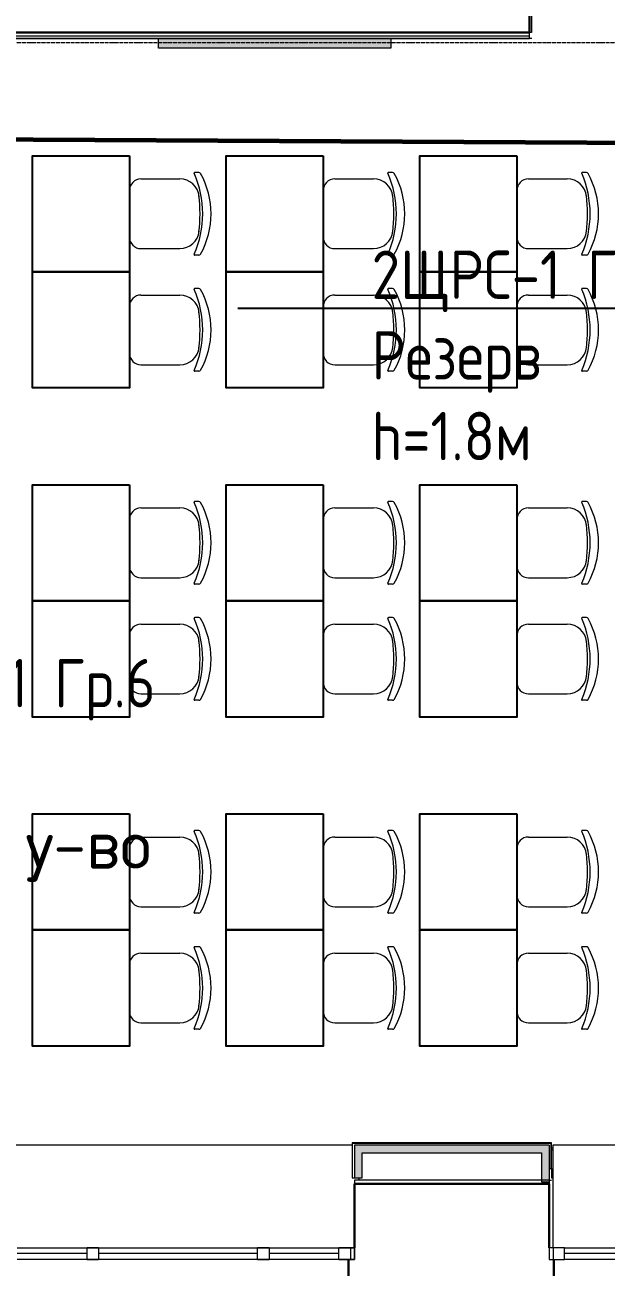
# Model space of a CAD drawing. Header units: millimetres. Extents: x -32 to 417638015, y -35 to 175284279.
# Drawn here: x 416896760 to 416899760, y 175233668 to 175240086 of the extents above; entities that cross this region are included whole.
import ezdxf
from ezdxf import colors
from ezdxf.entities.mleader import LeaderData, LeaderLine
from ezdxf.math import Vec2, Vec3

# ---------------------------------------------------------------- set-up
doc = ezdxf.new("R2010")
doc.units = ezdxf.units.MM
doc.linetypes.add('ADSK_Линия сетки', pattern=[25, 20, -2.5, 0, -2.5])
for name, color, linetype, lineweight in [('_ Окна', 7, 'Continuous', 9), ('_ЭМ_гофра', 5, 'Continuous', 60), ('_ЭМ_ТХобщее_слой', 7, 'Continuous', 30), ('Окна', 7, 'Continuous', 9), ('Оси', 253, 'Continuous', 9), ('Перекрытие', 7, 'Continuous', 18), ('Стены внутренние', 7, 'Continuous', 18), ('Стены наружные', 7, 'Continuous', 18), ('Стены несущие', 7, 'Continuous', 30), ('Стены отделка', 7, 'Continuous', 30), ('Стены штриховка', 7, 'Continuous', 9), ('ТХ', 5, 'Continuous', 0), ('ШТРИХОВКА', 252, 'Continuous', 15)]:
    doc.layers.add(name, color=color, linetype=linetype, lineweight=lineweight)
doc.layers.add('_ЭМ_Надписи', color=7, linetype='Continuous')
doc.layers.add('ЭОМ_Лотки рабочие', color=5, linetype='Continuous')
doc.styles.add('ЭОМ', font='isocpeur.ttf', dxfattribs={"width": 0.85, "height": 250})

# ---------------------------------------------------------------- blocks, each defined once
blk = doc.blocks.new('Стул ученич штабелир №5-7')
at = {"color": 0, "linetype": 'ByBlock', "lineweight": -2}
for p, q in [((-120.064222017827, -6.874120663269423e-05), (120.064222017827, 6.874120663269423e-05)), ((-120.0642220180016, -6.874130849610083e-05), (120.0642220177106, 6.874110476928763e-05)), ((-179.935777982173, -59.99993125879337), (-179.935777982173, -260.3112319844695)), ((-179.9357779823476, -59.99993125888795), (-179.9357779823476, -260.3112319845714)), ((180.064222017827, -59.99993125879337), (180.064222017827, -260.3112319844695)), ((180.0642220177106, -59.99993125888795), (180.0642220177106, -260.3112319845714)), ((-213.4357779821148, -359.0004116515302), (-213.4357779821148, -337.3406056039639)), ((-213.4357779822894, -359.0004116516247), (-213.4357779822894, -337.3406056040585)), ((213.564222017827, -359.0004116515302), (213.564222017827, -337.3406056039639)), ((213.5642220176524, -359.0004116516247), (213.5642220176524, -337.3406056040585))]:
    blk.add_line(p, q, dxfattribs=at)
for centre, radius, start, end in [((-119.9357779822312, -59.99993125879337), 60.00000000000227, 90, 180), ((-119.9357779823476, -59.99993125885157), 59.99999999995964, 90, 180), ((120.0642220178852, -59.99993125879337), 60.00000000000227, 0, 90), ((120.0642220177106, -59.99993125885157), 59.99999999995964, 0, 90), ((-79.93577798217302, -260.3112319844549), 100.0000000000176, 180, 264.2584419996841), ((-79.93577798234764, -260.3112319845568), 100.0000000000176, 180, 264.2584419996841), ((80.06422201782698, -260.3112319844549), 100.0000000000176, 275.7415580003159, 0), ((80.06422201765236, -260.3112319845568), 100.0000000000176, 275.7415580003159, 0), ((-210.435777982173, -337.3406056039494), 2.999999999983853, 63.89783268162118, 180), ((-210.4357779823476, -337.340605604044), 2.999999999983853, 63.89783268162118, 180), ((-203.435777982173, -359.0004116515447), 9.999999999989248, 180, 238.068250632605), ((-203.4357779823476, -359.0004116516466), 9.999999999989248, 180, 238.068250632605), ((0.06422201782697812, 142.3201924452005), 520.8201237039044, 246.3195110063149, 293.6804889936851), ((0.06422201765235513, 142.3201924450987), 520.8201237039044, 246.3195110063149, 293.6804889936851), ((0.06422201782697812, 9.04909030158342), 430.5490215606072, 240.9916647866204, 299.0083352133797), ((0.06422201765235513, 9.049090301488832), 430.5490215606072, 240.9916647866204, 299.0083352133797), ((0.06422201782697812, 435.5341415462426), 800.3966485555333, 263.2469772545854, 276.7530227454146), ((0.06422201765235513, 435.5341415461407), 800.3966485555333, 263.2469772545854, 276.7530227454146), ((203.564222017827, -359.0004116515447), 9.999999999989248, 301.931749367395, 0), ((203.5642220176524, -359.0004116516466), 9.999999999989248, 301.931749367395, 0), ((210.564222017827, -337.3406056039494), 2.999999999983853, 0, 116.1021673183788), ((210.5642220176524, -337.340605604044), 2.999999999983853, 0, 116.1021673183788)]:
    blk.add_arc(centre, radius, start, end, dxfattribs=at)
blk = doc.blocks.new('Тх 2 этаж')
at = {"lineweight": 0, "true_color": 0x939598}
h = blk.add_hatch(color=252, dxfattribs=at)
h.dxf.hatch_style = 1
h.paths.add_polyline_path([(19198.37958779768, 6329.165966294939), (19198.37958779768, 6279.165966294939), (17998.37958779768, 6279.165966294939), (17998.37958779768, 6329.165966294939)])
at = {"color": 252, "lineweight": 0, "true_color": 0x939598}
blk.add_lwpolyline([(19198.37958779768, 6329.165966294939), (19198.37958779768, 6279.165966294939), (17998.37958779768, 6279.165966294939), (17998.37958779768, 6329.165966294939), (19198.37958779768, 6329.165966294939)], dxfattribs=at)
at = {"color": 252, "true_color": 0x939598}
for points in [[(17848.37958779733, 5723.755234011158), (17848.37958779733, 5123.755234011158), (17348.37958779722, 5123.755234011158), (17348.37958779722, 5723.755234011158)], [(18848.3795877978, 5723.755234011158), (18848.3795877978, 5123.755234011158), (18348.37958779768, 5123.755234011158), (18348.37958779768, 5723.755234011158)], [(19848.3795877978, 5723.755234011158), (19848.3795877978, 5123.755234011158), (19348.37958779768, 5123.755234011158), (19348.37958779768, 5723.755234011158)], [(17848.37958779733, 5123.755234010692), (17848.37958779733, 4523.755234010692), (17348.37958779722, 4523.755234010692), (17348.37958779722, 5123.755234010692)], [(18848.3795877978, 5123.755234010692), (18848.3795877978, 4523.755234010692), (18348.37958779768, 4523.755234010692), (18348.37958779768, 5123.755234010692)], [(19848.3795877978, 5123.755234010692), (19848.3795877978, 4523.755234010692), (19348.37958779768, 4523.755234010692), (19348.37958779768, 5123.755234010692)], [(17848.37958779733, 4023.755234010692), (17848.37958779733, 3423.755234010692), (17348.37958779722, 3423.755234010692), (17348.37958779722, 4023.755234010692)], [(18848.3795877978, 4023.755234010692), (18848.3795877978, 3423.755234010692), (18348.37958779768, 3423.755234010692), (18348.37958779768, 4023.755234010692)], [(19848.3795877978, 4023.755234010692), (19848.3795877978, 3423.755234010692), (19348.37958779768, 3423.755234010692), (19348.37958779768, 4023.755234010692)], [(17848.37958779733, 3423.755234010227), (17848.37958779733, 2823.755234010227), (17348.37958779722, 2823.755234010227), (17348.37958779722, 3423.755234010227)], [(18848.3795877978, 3423.755234010227), (18848.3795877978, 2823.755234010227), (18348.37958779768, 2823.755234010227), (18348.37958779768, 3423.755234010227)], [(19848.3795877978, 3423.755234010227), (19848.3795877978, 2823.755234010227), (19348.37958779768, 2823.755234010227), (19348.37958779768, 3423.755234010227)], [(17848.37958779733, 2323.755234010227), (17848.37958779733, 1723.755234010227), (17348.37958779722, 1723.755234010227), (17348.37958779722, 2323.755234010227)], [(18848.3795877978, 2323.755234010227), (18848.3795877978, 1723.755234010227), (18348.37958779768, 1723.755234010227), (18348.37958779768, 2323.755234010227)], [(19848.3795877978, 2323.755234010227), (19848.3795877978, 1723.755234010227), (19348.37958779768, 1723.755234010227), (19348.37958779768, 2323.755234010227)], [(17848.37958779733, 1723.755234009761), (17848.37958779733, 1123.755234009761), (17348.37958779722, 1123.755234009761), (17348.37958779722, 1723.755234009761)], [(18848.3795877978, 1723.755234009761), (18848.3795877978, 1123.755234009761), (18348.37958779768, 1123.755234009761), (18348.37958779768, 1723.755234009761)], [(19848.3795877978, 1723.755234009761), (19848.3795877978, 1123.755234009761), (19348.37958779768, 1123.755234009761), (19348.37958779768, 1723.755234009761)]]:
    blk.add_lwpolyline(points, close=True, dxfattribs=at)
at = {"layer": 'ТХ', "color": 252, "lineweight": 0, "true_color": 0x939598, "rotation": 90}
for p in [(17848.37958779733, 5423.755234011624), (18848.37958779733, 5423.755234011624), (19848.3795877978, 5423.755234011624), (17848.37958779733, 4823.755234010692), (18848.37958779733, 4823.755234010692), (19848.3795877978, 4823.755234010692), (17848.37958779733, 3723.755234010692), (18848.37958779733, 3723.755234010692), (19848.3795877978, 3723.755234010692), (17848.37958779733, 3123.755234010227), (18848.37958779733, 3123.755234010227), (19848.3795877978, 3123.755234010227), (17848.37958779733, 2023.755234010227), (18848.37958779733, 2023.755234010227), (19848.3795877978, 2023.755234010227), (17848.37958779733, 1423.755234009761), (18848.37958779733, 1423.755234009761), (19848.3795877978, 1423.755234009761)]:
    blk.add_blockref('Стул ученич штабелир №5-7', p, dxfattribs=at)
blk = doc.blocks.new('План 2 этажа')
at = {"layer": 'Стены внутренние'}
for points in [[(13360.49646127177, 2768.931186210667), (13360.49646127177, 2936.931186210698), (13320.49646127172, 2936.931186210698), (13320.49646127172, 2768.931186210667)], [(13956.3810529043, 2896.931186210698), (14325.50096293236, 2896.931186210698), (14325.50096293236, 2936.931186210698), (13360.49646127177, 2936.931186210698), (13360.49646127177, 2896.931186210698), (13432.9388809774, 2896.931186210698)], [(14285.50096293236, 2746.931186210629), (14325.50096293236, 2746.931186210629), (14325.50096293236, 2896.931186210698), (14285.50096293236, 2896.931186210698)]]:
    blk.add_hatch(color=8, dxfattribs=at).paths.add_polyline_path(points)
at = {"layer": '_ Окна', "color": 8}
for p, q in [((11940.49646127172, 2376.93118620968), (11580.49646127172, 2376.931186209682)), ((12820.49646127172, 2376.931186209677), (12000.49646127172, 2376.93118620968)), ((13240.49646127172, 2376.931186209676), (12880.49646127172, 2376.931186209677)), ((13300.49646127172, 2406.931186209661), (13300.49646127172, 2346.931186209661)), ((14345.50096293231, 2406.931186209653), (14345.50096293231, 2346.931186209654)), ((14765.50096293231, 2376.931186209673), (14405.50096293231, 2376.931186209674))]:
    blk.add_line(p, q, dxfattribs=at)
at = {"layer": '_ Окна', "color": 8, "lineweight": 18}
for p, q in [((11940.49646127172, 2346.931186209661), (11940.49646127172, 2406.931186209661)), ((11940.49646127172, 2406.931186209661), (12000.49646127172, 2406.931186209661)), ((12000.49646127172, 2406.931186209661), (12000.49646127172, 2346.931186209661)), ((12820.49646127172, 2346.931186209661), (12820.49646127172, 2406.931186209661)), ((12820.49646127172, 2406.931186209661), (12880.49646127172, 2406.931186209661)), ((12880.49646127172, 2406.931186209661), (12880.49646127172, 2346.931186209661)), ((13240.49646127172, 2346.931186209661), (13240.49646127172, 2406.931186209661)), ((13240.49646127172, 2406.931186209661), (13320.49646127172, 2406.931186209661)), ((13320.49646127172, 2406.931186209661), (13320.49646127172, 2346.931186209661)), ((14405.50096293231, 2406.931186209653), (14325.50096293231, 2406.931186209653)), ((14325.50096293231, 2406.931186209653), (14325.50096293231, 2346.931186209654)), ((14405.50096293231, 2346.931186209654), (14405.50096293231, 2406.931186209653)), ((12000.49646127172, 2346.931186209661), (11940.49646127172, 2346.931186209661)), ((12880.49646127172, 2346.931186209661), (12820.49646127172, 2346.931186209661)), ((13320.49646127172, 2346.931186209661), (13240.49646127172, 2346.931186209661)), ((14325.50096293231, 2346.931186209654), (14405.50096293231, 2346.931186209654))]:
    blk.add_line(p, q, dxfattribs=at)
at = {"layer": 'Окна', "color": 8}
for p, q in [((11580.49646127172, 2406.931186209757), (11940.49646127172, 2406.931186209756)), ((12000.49646127172, 2406.931186209661), (11940.49646127172, 2406.931186209661)), ((12000.49646127172, 2406.931186209756), (12820.49646127172, 2406.931186209753)), ((12880.49646127172, 2406.931186209661), (12820.49646127172, 2406.931186209661)), ((12880.49646127172, 2406.931186209753), (13240.49646127172, 2406.931186209752)), ((13320.49646127172, 2406.931186209661), (13240.49646127172, 2406.931186209661)), ((13320.49646127172, 2346.931186209661), (13320.49646127172, 2406.931186209661)), ((14405.50096293231, 2406.931186209653), (14325.50096293231, 2406.931186209653)), ((14325.50096293231, 2406.931186209653), (14325.50096293231, 2346.931186209654)), ((14405.50096293231, 2406.93118620975), (14765.50096293231, 2406.931186209748)), ((11940.49646127172, 2346.931186209668), (11580.49646127172, 2346.931186209669)), ((11940.49646127172, 2346.931186209661), (12000.49646127172, 2346.931186209661)), ((12820.49646127172, 2346.931186209665), (12000.49646127172, 2346.931186209667)), ((12820.49646127172, 2346.931186209661), (12880.49646127172, 2346.931186209661)), ((13240.49646127172, 2346.931186209663), (12880.49646127172, 2346.931186209665)), ((13240.49646127172, 2346.931186209661), (13320.49646127172, 2346.931186209661)), ((14325.50096293231, 2346.931186209654), (14405.50096293231, 2346.931186209654)), ((14765.50096293231, 2346.931186209661), (14405.50096293231, 2346.931186209662))]:
    blk.add_line(p, q, dxfattribs=at)
at = {"layer": 'Оси', "color": 8, "linetype": 'ADSK_Линия сетки'}
blk.add_line((-9428.371165078948, 8633.699590409724), (56691.21025106532, 8633.69959040951), dxfattribs=at)
at = {"layer": 'Перекрытие', "color": 8}
for p, q in [((14234.55492487858, 8996.341918495888), (14234.55492487858, 8686.341918495913)), ((14234.55492487858, 8686.341918495913), (14224.55492487858, 8686.341918495913)), ((13308.4964612716, 2936.931186210705), (8707.496877362544, 2936.931186210751)), ((16612.55492487864, 2936.931186210672), (14345.36477042944, 2936.931186210694)), ((14345.36477042944, 2936.931186210694), (14345.36477042938, 2406.931186209668)), ((13345.3670962649, 2756.931186210667), (13345.3670962649, 2768.931186210665))]:
    blk.add_line(p, q, dxfattribs=at)
at = {"layer": 'Стены внутренние', "color": 8}
for p, q in [((14337.5009629323, 2922.773018467024), (14345.36477042938, 2922.773018467024)), ((14345.36477042944, 2910.773018467024), (14337.5009629323, 2910.773018467024)), ((14325.5009629323, 2756.931186210641), (14337.5009629323, 2756.931186210641))]:
    blk.add_line(p, q, dxfattribs=at)
at = {"layer": 'Стены наружные', "color": 8}
for p, q in [((14337.5009629323, 2816.931186210641), (14337.5009629323, 2768.931186210641)), ((14337.5009629323, 2768.931186210641), (14345.36477042938, 2768.931186210641))]:
    blk.add_line(p, q, dxfattribs=at)
at = {"layer": 'Стены несущие', "color": 8}
for p, q in [((14224.55492487858, 8686.34191849592), (14224.55492487858, 8996.341918495891)), ((14224.55492487858, 8686.34191849592), (9005.817790606176, 8686.34191849592)), ((13320.49646127166, 2736.931186210665), (13320.49646127166, 2406.93118620965)), ((14325.5009629323, 2736.931186210665), (13320.49646127166, 2736.931186210665)), ((14325.5009629323, 2406.93118620965), (14325.5009629323, 2736.931186210665)), ((13290.49646127172, 2346.931186209679), (13290.49646127172, 2226.931186210678)), ((14350.50096293236, 2226.931186210609), (14350.50096293236, 2346.931186209679))]:
    blk.add_line(p, q, dxfattribs=at)
at = {"layer": 'Стены отделка', "color": 8, "lineweight": 9}
for p, q in [((14224.55492487858, 8654.341918495858), (14224.55492487858, 8686.34191849592)), ((9551.955205440463, 8654.341918495928), (14224.55492487858, 8654.341918495858)), ((13308.49646127166, 2948.931186210756), (13308.49646127166, 2768.931186210658)), ((14335.50096293236, 2948.931186210756), (13310.49646127172, 2948.931186210756)), ((14325.5009629323, 2936.931186210691), (13320.49646127166, 2936.931186210691)), ((13320.49646127166, 2936.931186210691), (13320.49646127166, 2768.931186210658)), ((13360.49646127172, 2896.931186210698), (14285.50096293236, 2896.931186210698)), ((13360.49646127172, 2768.931186210658), (13360.49646127172, 2896.931186210698)), ((14285.50096293236, 2896.931186210698), (14285.50096293236, 2746.931186210629)), ((14325.5009629323, 2936.93118621076), (14325.5009629323, 2736.931186210665)), ((14337.5009629323, 2816.931186210647), (14337.5009629323, 2946.931186210722)), ((13308.49646127166, 2768.931186210658), (13360.49646127172, 2768.931186210658)), ((14325.5009629323, 2816.931186210647), (14337.5009629323, 2816.931186210647)), ((14325.5009629323, 2756.931186210662), (13320.49646127166, 2756.931186210662)), ((13320.49646127166, 2756.931186210662), (13320.49646127166, 2736.931186210665)), ((14285.50096293236, 2746.931186210629), (14325.5009629323, 2746.931186210629)), ((14325.5009629323, 2736.931186210665), (14325.5009629323, 2736.931186210665))]:
    blk.add_line(p, q, dxfattribs=at)
at = {"layer": 'Стены штриховка', "color": 8}
for p, q in [((14224.55492487858, 8666.341918495924), (10545.81779060618, 8666.341918495924)), ((8936.955205440405, 8656.341918495891), (14236.55492487858, 8656.341918495891)), ((13310.49646127172, 2948.931186210756), (13308.49646127166, 2948.931186210756)), ((13308.49646127166, 2946.931186210791), (14337.5009629323, 2946.931186210722)), ((13310.49646127172, 2768.931186210658), (13310.49646127172, 2948.931186210756)), ((14335.50096293236, 2816.931186210647), (14335.50096293236, 2948.931186210756)), ((14337.5009629323, 2948.931186210756), (14335.50096293236, 2948.931186210756)), ((14337.5009629323, 2946.931186210722), (14337.5009629323, 2948.931186210756))]:
    blk.add_line(p, q, dxfattribs=at)
at = {"layer": 'ЭОМ_Лотки рабочие'}
blk.add_blockref('Тх 2 этаж', (-5689.424382357276, 2325.175952200887), dxfattribs=at)
blk = doc.blocks.new('_ЭМ_ТХ2_2ЭТАЖнов')
at = {"layer": 'ТХ', "color": 252, "lineweight": 0, "true_color": 0x939598, "rotation": 90}
for p in [(17973.03247934827, 7415.231595802819), (18973.03247934827, 7415.231595802819), (19973.03247934874, 7415.231595802819), (17973.03247934827, 6815.231595801888), (18973.03247934827, 6815.231595801888), (19973.03247934874, 6815.231595801888), (17973.03247934827, 5715.231595801888), (18973.03247934827, 5715.231595801888), (19973.03247934874, 5715.231595801888), (17973.03247934827, 5115.231595801422), (18973.03247934827, 5115.231595801422), (19973.03247934874, 5115.231595801422), (17973.03247934827, 4015.231595801422), (18973.03247934827, 4015.231595801422), (19973.03247934874, 4015.231595801422), (17973.03247934827, 3415.231595800957), (18973.03247934827, 3415.231595800957), (19973.03247934874, 3415.231595800957)]:
    blk.add_blockref('Стул ученич штабелир №5-7', p, dxfattribs=at)

msp = doc.modelspace()

# ---------------------------------------------------------------- block references
at = {"layer": 'ШТРИХОВКА'}
msp.add_blockref('План 2 этажа', (416885140.0062945, 175231360.8653707), dxfattribs=at)

# ---------------------------------------------------------------- next in the draw order: linework, layer by layer
at = {"layer": '_ЭМ_гофра', "linetype": 'ByBlock'}
msp.add_lwpolyline([(416893944.1456883, 175235078.8113653), (416893944.1456883, 175239508.5137748), (416901565.0612194, 175239467.6707519), (416901561.9651892, 175239105.964621), (416901752.5612194, 175239105.964621)], dxfattribs=at)

# ---------------------------------------------------------------- next in the draw order: block references
at = {"layer": '_ЭМ_ТХобщее_слой', "lineweight": 50}
msp.add_blockref('_ЭМ_ТХ2_2ЭТАЖнов', (416879325.9290206, 175231694.5649611), dxfattribs=at)

# ---------------------------------------------------------------- next in the draw order: leaders
at = {"layer": '_ЭМ_Надписи', "color": 7, "ltscale": 5}
ml = msp.add_multileader_mtext('Standard', dxfattribs=at)
ml.set_content('{\\fGOST Common|b0|i0|c204|p34;\\W0.9;\\C256;2ЩРС-1\\fISOCPEUR|b0|i0|c204|p34;\\W0.85; Гр.6 Резерв\\P\\fGOST Common|b0|i0|c0|p34;\\W0.9;h=\\fGOST Common|b0|i0|c204|p34;1\\fGOST Common|b0|i0|c0|p34;.\\fGOST Common|b0|i0|c204|p34;8м}', color=1, style='ЭОМ')
ml.set_leader_properties()
ml.build(insert=Vec2(0, 0))
ml.multileader.update_dxf_attribs({"text_left_attachment_type": 6, "text_right_attachment_type": 6, "dogleg_length": 0, "arrow_head_size": 200})
ctx = ml.context
ctx.base_point, ctx.char_height, ctx.arrow_head_size, ctx.landing_gap_size, ctx.plane_origin = Vec3(416897382.7755607, 175242194.2641882, -64.26463315267222), 250, 200, 0, Vec3(416873013.6848166, 175255903.2561277, -64.26463315267222)
ctx.left_attachment, ctx.right_attachment = 6, 6
notes = []
notes.append((ctx, [(0, (1, 1, 0), (416897382.7755607, 175242194.2641882, -64.26463315267222), (1, 0), 0, [(0, [(416895832.1489204, 175239994.5649611, -64.26463315267222)], 0, [])])]))
ctx.mtext.insert, ctx.mtext.width, ctx.mtext.defined_height, ctx.mtext.flow_direction = Vec3(416897382.7755607, 175242494.2641882, -64.26463315267222), 2273.287500041229, 545.6159617257083, 5
ml = msp.add_multileader_mtext('Standard', dxfattribs=at)
ml.set_content('{\\fGOST Common|b0|i0|c204|p34;\\W0.9;\\C256;2ЩРС-1\\fISOCPEUR|b0|i0|c204|p34;\\W0.85; Гр.6 Резерв\\P\\fGOST Common|b0|i0|c0|p34;\\W0.9;h=\\fGOST Common|b0|i0|c204|p34;1\\fGOST Common|b0|i0|c0|p34;.\\fGOST Common|b0|i0|c204|p34;8м}', color=1, style='ЭОМ')
ml.set_leader_properties()
ml.build(insert=Vec2(0, 0))
ml.multileader.update_dxf_attribs({"text_left_attachment_type": 6, "text_right_attachment_type": 6, "dogleg_length": 0, "arrow_head_size": 200})
ctx = ml.context
ctx.base_point, ctx.char_height, ctx.arrow_head_size, ctx.landing_gap_size, ctx.plane_origin = Vec3(416898549.2679601, 175238619.9045313, -64.26463315267222), 250, 200, 0, Vec3(416878934.0971156, 175255014.6557876, -64.26463315267222)
ctx.left_attachment, ctx.right_attachment = 6, 6
notes.append((ctx, [(1, (1, 1, 0), (416900155.5179601, 175238619.9045313, -64.26463315267222), (-1, 0), 0, [(0, [(416901752.5612194, 175239105.964621, -64.26463315267222)], 0, [])])]))
ctx.mtext.insert, ctx.mtext.width, ctx.mtext.defined_height, ctx.mtext.flow_direction = Vec3(416898549.2679601, 175238919.9045313, -64.26463315267222), 2273.287500041229, 545.6159617257083, 5
ml = msp.add_multileader_mtext('Standard', dxfattribs=at)
ml.set_content('{\\fGOST Common|b0|i0|c204|p34;\\W0.9;\\C256;2ЩРС-1\\fISOCPEUR|b0|i0|c204|p34;\\W0.85; Гр.6\\Ph=2.0м\\P\\W1;\\C0;Итер. у-во}', color=1, style='ЭОМ')
ml.set_leader_properties()
ml.build(insert=Vec2(0, 0))
ml.multileader.update_dxf_attribs({"text_left_attachment_type": 6, "text_right_attachment_type": 6, "dogleg_length": 0, "arrow_head_size": 200})
ctx = ml.context
ctx.base_point, ctx.char_height, ctx.arrow_head_size, ctx.landing_gap_size, ctx.plane_origin = Vec3(416895798.9614999, 175236484.7965569), 250, 200, 0, Vec3(416882206.7007295, 175244399.087945)
ctx.left_attachment, ctx.right_attachment = 6, 6
notes.append((ctx, [(0, (1, 1, 0), (416895798.9614999, 175236484.7965569), (1, 0), 0, [(0, [(416893391.9614999, 175237182.7965569)], 0, [])])]))
ctx.mtext.insert, ctx.mtext.width, ctx.mtext.defined_height, ctx.mtext.flow_direction = Vec3(416895798.9614999, 175236809.7965569), 1806.972487944644, 1412.549695420081, 5
ml = msp.add_multileader_mtext('Standard', dxfattribs=at)
ml.set_content('{\\fGOST Common|b0|i0|c0|p34;\\W0.9;\\C256;2\\fGOST Common|b0|i0|c204|p34;ЩРС\\fGOST Common|b0|i0|c0|p34;-1\\fISOCPEUR|b0|i0|c204|p34;\\W0.85; Гр.6\\P\\W1;\\C0;Раб.место учителя, ноутбук}', color=1, style='ЭОМ')
ml.set_leader_properties()
ml.build(insert=Vec2(0, 0))
ml.multileader.update_dxf_attribs({"text_left_attachment_type": 6, "text_right_attachment_type": 6, "dogleg_length": 0, "arrow_head_size": 200})
ctx = ml.context
ctx.base_point, ctx.char_height, ctx.arrow_head_size, ctx.landing_gap_size, ctx.plane_origin = Vec3(416897029.4348606, 175232408.0679705, -64.26463315267222), 250, 200, 0, Vec3(416872562.7630486, 175243300.4687211, -64.26463315267222)
ctx.left_attachment, ctx.right_attachment = 6, 6
notes.append((ctx, [(0, (1, 1, 0), (416897029.4348606, 175232408.0679705, -64.26463315267222), (1, 0), 0, [(0, [(416895173.8906744, 175234791.5767544, -64.26463315267222)], 0, [])])]))
ctx.mtext.insert, ctx.mtext.width, ctx.mtext.defined_height, ctx.mtext.flow_direction = Vec3(416897029.4348606, 175232733.0679705, -64.26463315267222), 2073.809115969734, 545.6159617257083, 5
for ctx, leaders in notes:
    for number, flags, end, landing, length, lines in leaders:
        leader = LeaderData()
        leader.index, (leader.has_last_leader_line, leader.has_dogleg_vector, leader.attachment_direction) = number, flags
        leader.last_leader_point, leader.dogleg_vector, leader.dogleg_length = Vec3(end), Vec3(landing), length
        for number, points, colour, breaks in lines:
            line = LeaderLine()
            line.index, line.vertices, line.color, line.breaks = number, Vec3.list(points), colors.encode_raw_color(colour), breaks
            leader.lines.append(line)
        ctx.leaders.append(leader)

doc.saveas('drawing.dxf')
